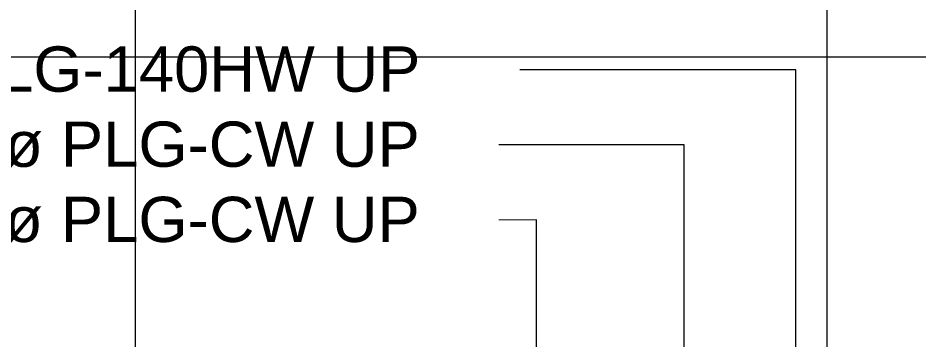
# Model space of a CAD drawing. Header units: inches. Extents: x -3299 to -2222, y -94 to 482.
# Drawn here: x -2685.3 to -2568.1, y 341.2 to 383 of the extents above; entities that cross this region are included whole.
import ezdxf

# ---------------------------------------------------------------- set-up
doc = ezdxf.new("R2010")
doc.units = ezdxf.units.IN
doc.header["$MEASUREMENT"] = 0
doc.layers.add('P-PIPE-IDEN', color=2, linetype='Continuous', lineweight=9)
doc.layers.add('S-GRID', color=1, linetype='Continuous', lineweight=9)
doc.styles.add('Arial', font='arial.ttf', dxfattribs={"height": 5.901198})

msp = doc.modelspace()

# ---------------------------------------------------------------- linework, layer by layer
at = {"layer": 'P-PIPE-IDEN'}
for p, q in [((-2584.02, 376.31), (-2633.42, 376.31)), ((-2584.02, 317.75), (-2584.02, 376.31)), ((-2598.56, 366.52), (-2633.42, 366.52)), ((-2598.56, 297.75), (-2598.56, 366.52)), ((-2617.77, 356.76), (-2633.42, 356.71)), ((-2617.77, 320.81), (-2617.77, 356.76))]:
    msp.add_line(p, q, dxfattribs=at)
at = {"layer": 'S-GRID'}
msp.add_line((-2580, 469.69), (-2580, -82.21), dxfattribs=at)

# ---------------------------------------------------------------- texts
at = {"layer": 'P-PIPE-IDEN', "char_height": 5.901, "width": 14.904, "attachment_point": 1, "line_spacing_factor": 0.938532, "style": 'Arial', "bg_fill": 3, "box_fill_scale": 1.25, "bg_fill_color": 0, "bg_fill_transparency": 0}
for s, insert in [('4"ø', (-2694.56, 369.55)), ('2"ø', (-2694.57, 359.75))]:
    msp.add_mtext(s, dxfattribs=dict(at, insert=insert))

# ---------------------------------------------------------------- next in the draw order: texts
at = {"layer": 'P-PIPE-IDEN', "attachment_point": 1, "line_spacing_factor": 0.938532, "style": 'Arial', "bg_fill": 3, "box_fill_scale": 1.25, "bg_fill_color": 0, "bg_fill_transparency": 0}
for s, insert, char_height, width in [('PLG-140HW UP', (-2693.36, 379.34), 5.9012, 71.928), ('PLG-CW UP', (-2679.68, 369.55), 5.901, 55.512), ('PLG-CW UP', (-2679.68, 359.75), 5.901, 55.512)]:
    msp.add_mtext(s, dxfattribs=dict(at, insert=insert, char_height=char_height, width=width))

# ---------------------------------------------------------------- next in the draw order: linework, layer by layer
at = {"layer": 'S-GRID'}
for p, q in [((-2670, 469.69), (-2670, -82.21)), ((-3287, 378), (-2262.38, 378))]:
    msp.add_line(p, q, dxfattribs=at)

doc.saveas('drawing.dxf')
